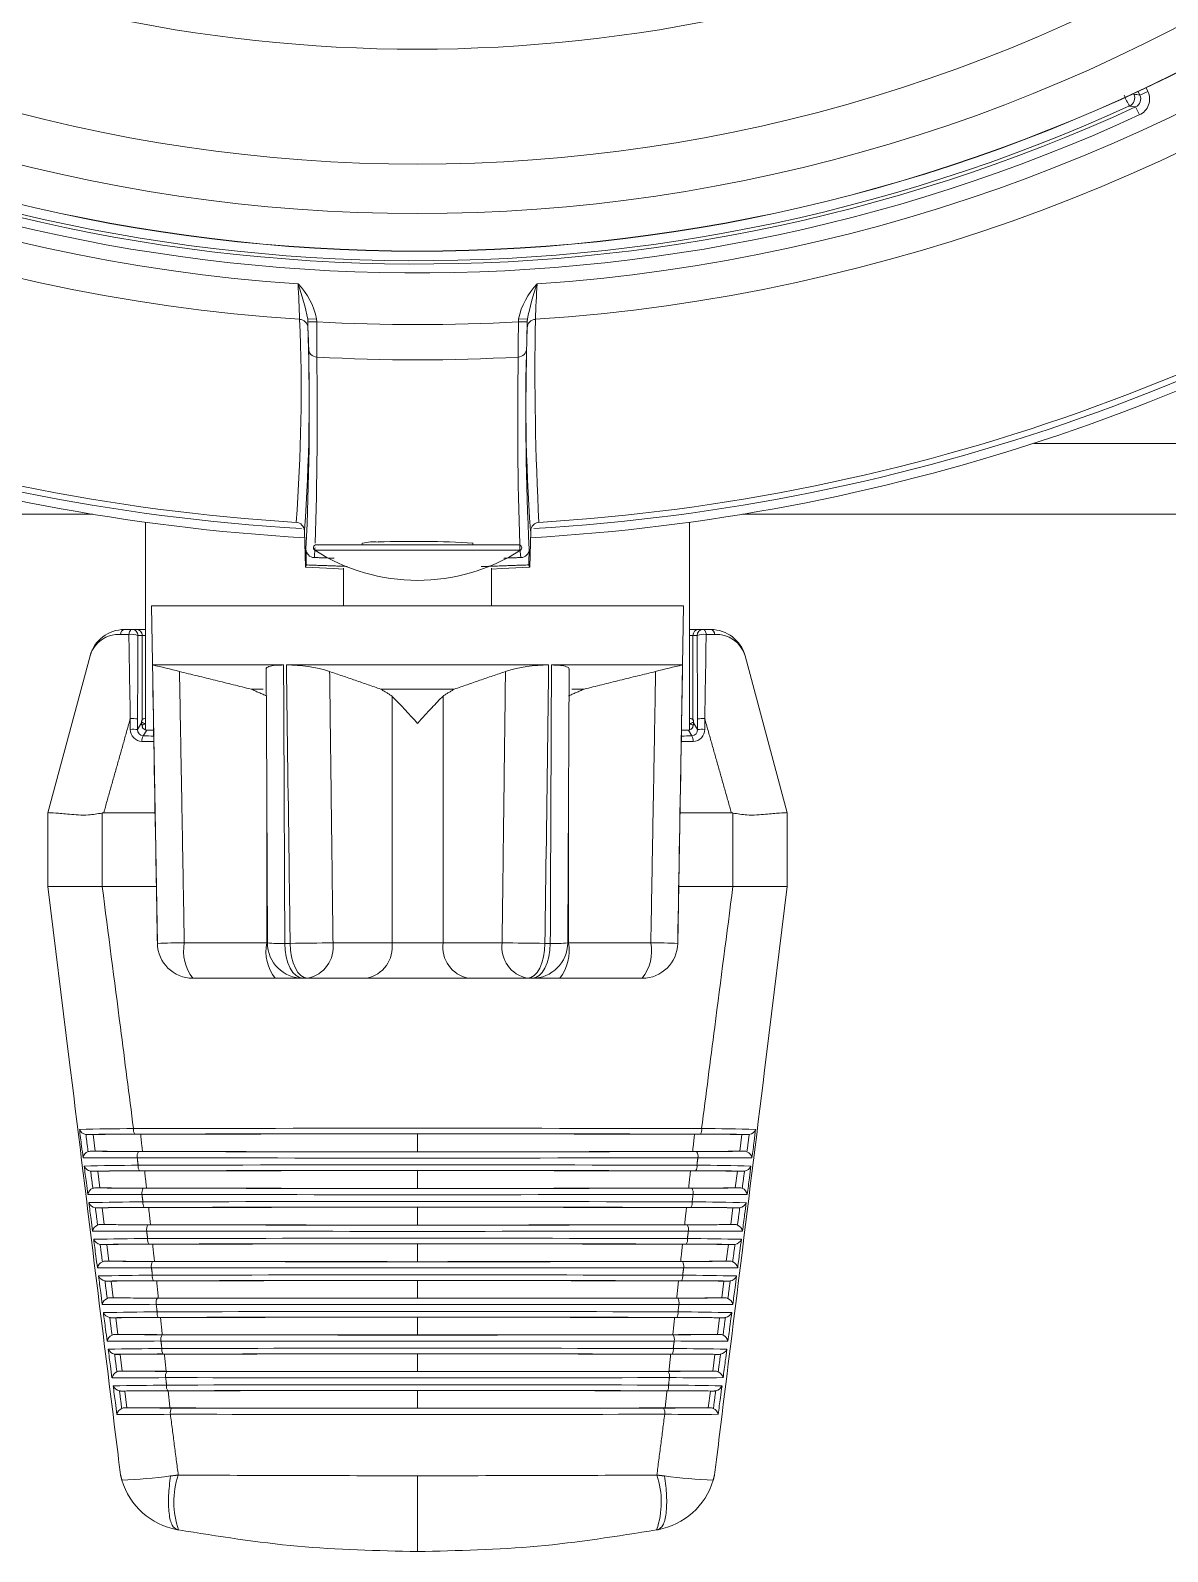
# Model space of a CAD drawing. Extents: x 8 to 113, y 2 to 87.
# Drawn here: x 106.318 to 108.241, y 31.733 to 34.307 of the extents above; entities that cross this region are included whole.
import ezdxf

# ---------------------------------------------------------------- set-up
doc = ezdxf.new("R2010")
doc.units = 0
doc.header["$MEASUREMENT"] = 0
doc.layers.add('OBJECT', color=7, linetype='CONTINUOUS')

msp = doc.modelspace()

# ---------------------------------------------------------------- linework, layer by layer
at = {"layer": 'OBJECT', "linetype": 'Continuous', "lineweight": 15}
for p, q in [((108.1944, 34.1973), (108.1915, 34.2035)), ((108.208, 34.2036), (108.1944, 34.1973)), ((108.2051, 34.2099), (108.208, 34.2036)), ((108.1934, 34.1637), (108.1871, 34.1773)), ((106.787, 33.8182), (106.802, 33.8186)), ((106.7871, 33.8135), (106.787, 33.8182)), ((106.802, 33.8186), (106.8021, 33.8139)), ((107.1433, 33.8139), (107.1434, 33.8186)), ((107.1584, 33.8182), (107.1434, 33.8186)), ((107.1584, 33.8182), (107.1583, 33.8135)), ((106.7871, 33.8135), (106.8021, 33.8139)), ((107.1433, 33.8139), (107.1583, 33.8135)), ((108.2873, 33.6082), (108.0151, 33.6082)), ((105.6314, 33.4882), (106.3727, 33.4882)), ((106.3727, 33.4882), (106.4234, 33.4882)), ((107.5727, 33.4882), (107.522, 33.4882)), ((108.3139, 33.4882), (107.5727, 33.4882)), ((106.5127, 33.1234), (106.5127, 33.4747)), ((106.783, 33.3985), (106.7814, 33.4599)), ((107.1624, 33.3985), (107.164, 33.4599)), ((107.4327, 33.4747), (107.4327, 33.1234)), ((106.8015, 33.4365), (107.1439, 33.4365)), ((106.8789, 33.4395), (106.8789, 33.4365)), ((107.0664, 33.4365), (107.0664, 33.4395)), ((106.7988, 33.4273), (107.1465, 33.4273)), ((106.8477, 33.3971), (106.8477, 33.3332)), ((107.0977, 33.3332), (107.0977, 33.3971)), ((106.5227, 33.3332), (106.5327, 32.7622)), ((107.4227, 33.3332), (106.5227, 33.3332)), ((107.4127, 32.7622), (107.4227, 33.3332)), ((106.4899, 33.2932), (106.497, 33.2932)), ((106.497, 33.2932), (106.5126, 33.2932)), ((106.5069, 33.2832), (106.4999, 33.2832)), ((106.5069, 33.1412), (106.5069, 33.2832)), ((106.5127, 33.2832), (106.5069, 33.2832)), ((107.4327, 33.2832), (107.4384, 33.2832)), ((107.4484, 33.2932), (107.4328, 33.2932)), ((107.4384, 33.1412), (107.4384, 33.2832)), ((107.4384, 33.2832), (107.4455, 33.2832)), ((107.4555, 33.2932), (107.4484, 33.2932)), ((106.3477, 32.9832), (106.4188, 33.2488)), ((106.7461, 33.2332), (106.5244, 33.2332)), ((107.1944, 33.2332), (106.751, 33.2332)), ((107.4209, 33.2332), (107.1992, 33.2332)), ((107.5977, 32.9832), (107.5265, 33.2488)), ((106.7118, 33.1924), (106.6912, 33.1924)), ((107.0348, 33.1924), (106.9106, 33.1924)), ((106.9295, 32.7632), (106.9295, 33.1807)), ((107.0159, 32.7632), (107.0159, 33.1807)), ((107.2542, 33.1924), (107.2338, 33.1924)), ((106.499, 33.1238), (106.5061, 33.1356)), ((106.5061, 33.1356), (106.5061, 33.138)), ((106.5062, 33.1399), (106.5069, 33.1412)), ((106.5073, 33.1286), (106.5071, 33.1282)), ((106.5146, 33.1231), (106.5087, 33.1133)), ((106.5147, 33.1232), (106.5146, 33.1231)), ((106.5264, 33.1232), (106.5169, 33.1232)), ((106.5169, 33.1232), (106.5169, 33.1231)), ((106.5264, 33.1231), (106.5169, 33.1231)), ((107.4285, 33.1232), (107.419, 33.1232)), ((107.4285, 33.1231), (107.419, 33.1231)), ((107.4285, 33.1232), (107.4285, 33.1231)), ((107.4307, 33.1232), (107.4308, 33.1231)), ((107.4308, 33.1231), (107.4367, 33.1133)), ((107.4381, 33.1286), (107.4383, 33.1282)), ((107.4392, 33.1399), (107.4384, 33.1412)), ((107.4393, 33.1356), (107.4393, 33.138)), ((107.4463, 33.1238), (107.4393, 33.1356)), ((106.7176, 32.7632), (106.7176, 33.0113)), ((107.2278, 32.7632), (107.2278, 33.0112)), ((106.3477, 32.8582), (106.3477, 32.9832)), ((106.3477, 32.9832), (106.3477, 32.9832)), ((106.4392, 32.9827), (106.4392, 32.8582)), ((106.442, 32.9832), (106.5288, 32.9832)), ((107.5034, 32.9832), (107.4166, 32.9832)), ((107.5061, 32.9827), (107.5061, 32.8582)), ((107.5977, 32.9832), (107.5977, 32.9832)), ((107.5977, 32.8582), (107.5977, 32.9832)), ((106.3477, 32.8582), (106.3477, 32.8582)), ((106.3831, 32.5696), (106.3477, 32.8582)), ((106.4394, 32.8582), (106.531, 32.8582)), ((107.506, 32.8582), (107.4144, 32.8582)), ((107.5623, 32.5696), (107.5977, 32.8582)), ((107.5977, 32.8582), (107.5977, 32.8582)), ((106.5327, 32.7622), (106.5327, 32.7622)), ((106.5782, 32.7632), (106.7176, 32.7632)), ((106.7482, 32.7622), (106.7572, 32.7622)), ((106.8297, 32.7632), (106.9295, 32.7632)), ((106.9295, 32.7632), (107.0159, 32.7632)), ((107.0159, 32.7632), (107.1157, 32.7632)), ((107.1882, 32.7622), (107.1972, 32.7622)), ((107.2265, 32.7632), (107.2278, 32.7632)), ((107.2278, 32.7632), (107.3672, 32.7632)), ((106.7321, 32.7032), (106.5927, 32.7032)), ((106.8231, 32.7032), (106.7321, 32.7032)), ((106.7866, 32.7032), (106.7788, 32.7032)), ((106.8184, 32.7032), (106.7788, 32.7032)), ((106.8864, 32.7032), (106.7866, 32.7032)), ((106.8231, 32.7032), (106.8184, 32.7032)), ((107.059, 32.7032), (106.8864, 32.7032)), ((107.1588, 32.7032), (107.059, 32.7032)), ((107.2133, 32.7032), (107.1223, 32.7032)), ((107.127, 32.7032), (107.1223, 32.7032)), ((107.1666, 32.7032), (107.127, 32.7032)), ((107.1666, 32.7032), (107.1588, 32.7032)), ((107.3527, 32.7032), (107.2133, 32.7032)), ((106.4242, 32.4388), (106.4132, 32.4388)), ((106.4277, 32.4106), (106.4242, 32.4388)), ((107.5177, 32.4106), (107.5212, 32.4388)), ((107.5212, 32.4388), (107.5322, 32.4388)), ((106.4195, 32.4106), (106.4277, 32.4106)), ((107.5259, 32.4106), (107.5177, 32.4106)), ((106.4318, 32.3768), (106.4213, 32.3768)), ((106.4353, 32.3486), (106.4318, 32.3768)), ((107.5101, 32.3486), (107.5136, 32.3768)), ((107.5136, 32.3768), (107.5241, 32.3768)), ((106.4277, 32.3486), (106.4353, 32.3486)), ((107.5177, 32.3486), (107.5101, 32.3486)), ((106.4394, 32.3148), (106.4295, 32.3148)), ((106.4429, 32.2866), (106.4394, 32.3148)), ((107.5025, 32.2866), (107.506, 32.3148)), ((107.506, 32.3148), (107.5159, 32.3148)), ((106.4359, 32.2866), (106.4429, 32.2866)), ((107.5095, 32.2866), (107.5025, 32.2866)), ((106.447, 32.2528), (106.4377, 32.2528)), ((106.4505, 32.2246), (106.447, 32.2528)), ((107.4949, 32.2246), (107.4984, 32.2528)), ((107.4984, 32.2528), (107.5076, 32.2528)), ((106.4442, 32.2246), (106.4505, 32.2246)), ((107.5012, 32.2246), (107.4949, 32.2246)), ((106.4546, 32.1908), (106.446, 32.1908)), ((106.4581, 32.1626), (106.4546, 32.1908)), ((107.4873, 32.1626), (107.4907, 32.1908)), ((107.4907, 32.1908), (107.4994, 32.1908)), ((106.4525, 32.1626), (106.4581, 32.1626)), ((107.4929, 32.1626), (107.4873, 32.1626)), ((106.4622, 32.1288), (106.4543, 32.1288)), ((106.4657, 32.1006), (106.4622, 32.1288)), ((107.4797, 32.1006), (107.4831, 32.1288)), ((107.4831, 32.1288), (107.491, 32.1288)), ((106.4608, 32.1006), (106.4657, 32.1006)), ((107.4845, 32.1006), (107.4797, 32.1006)), ((106.4699, 32.0668), (106.4627, 32.0668)), ((106.4733, 32.0386), (106.4699, 32.0668)), ((107.4721, 32.0386), (107.4755, 32.0668)), ((107.4755, 32.0668), (107.4827, 32.0668)), ((106.4693, 32.0386), (106.4733, 32.0386)), ((107.4761, 32.0386), (107.4721, 32.0386)), ((106.4775, 32.0048), (106.4711, 32.0048)), ((106.4809, 31.9766), (106.4775, 32.0048)), ((107.4644, 31.9766), (107.4679, 32.0048)), ((107.4679, 32.0048), (107.4743, 32.0048)), ((106.4777, 31.9766), (106.4809, 31.9766)), ((107.4677, 31.9766), (107.4644, 31.9766))]:
    msp.add_line(p, q, dxfattribs=at)
at = {"layer": 'OBJECT', "linetype": 'Continuous', "lineweight": 15, "flags": 128}
for points in [[(106.783, 33.3985), (106.8304, 33.3962), (106.8477, 33.3955)], [(107.0977, 33.3955), (107.115, 33.3962), (107.1624, 33.3985)], [(106.4846, 33.2846), (106.4848, 33.2864), (106.4852, 33.288), (106.4857, 33.2895), (106.4864, 33.2908), (106.4871, 33.2918), (106.488, 33.2926), (106.4889, 33.2931), (106.4899, 33.2932)], [(107.4608, 33.2846), (107.4606, 33.2864), (107.4602, 33.288), (107.4597, 33.2895), (107.459, 33.2908), (107.4582, 33.2918), (107.4574, 33.2926), (107.4565, 33.2931), (107.4555, 33.2932)], [(106.7165, 33.226), (106.717, 33.1364), (106.7188, 32.7629)], [(107.2266, 32.7629), (107.2272, 32.8936), (107.2289, 33.226)], [(106.5169, 33.1232), (106.5163, 33.1232), (106.5147, 33.1232)], [(107.4307, 33.1232), (107.4301, 33.1232), (107.4285, 33.1232)], [(106.7482, 32.7622), (106.7489, 32.7506), (106.7507, 32.7395), (106.7535, 32.7293), (106.7574, 32.7204), (106.762, 32.7131), (106.7672, 32.7077), (106.7729, 32.7044), (106.7788, 32.7032)], [(106.7866, 32.7032), (106.7809, 32.7044), (106.7754, 32.7077), (106.7704, 32.7131), (106.766, 32.7204), (106.7623, 32.7293), (106.7596, 32.7395), (106.7578, 32.7506), (106.7572, 32.7622)], [(107.1882, 32.7622), (107.1876, 32.7506), (107.1858, 32.7395), (107.1831, 32.7293), (107.1794, 32.7204), (107.175, 32.7131), (107.1699, 32.7077), (107.1645, 32.7044), (107.1588, 32.7032)], [(107.1666, 32.7032), (107.1725, 32.7044), (107.1782, 32.7077), (107.1834, 32.7131), (107.188, 32.7204), (107.1918, 32.7293), (107.1947, 32.7395), (107.1965, 32.7506), (107.1972, 32.7622)]]:
    msp.add_lwpolyline(points, dxfattribs=at)
at = {"layer": 'OBJECT', "linetype": 'Continuous', "lineweight": 15}
for centre, radius, start, end in [((106.9727, 36.8182), 3.0068, 199.7991, 266.1975), ((106.9727, 36.8182), 3.0068, 273.8025, 340.2009), ((106.9727, 36.8182), 2.9472, 200.4368, 266.0663), ((106.9727, 36.8182), 2.9472, 273.9337, 339.5632), ((106.9722, 36.7432), 2.6625, 235.9271, 304.0729), ((106.9722, 36.83), 2.555, 245.2451, 294.7549), ((106.9722, 36.771), 2.7739, 236.1237, 303.8763), ((106.9727, 36.8182), 2.9217, 241.1451, 294.6952), ((106.9727, 36.8182), 2.9067, 241.4467, 294.6952), ((106.9727, 36.8182), 2.901, 241.6184, 294.5249), ((106.9722, 36.8187), 2.8855, 242.0886, 297.9114), ((106.9722, 36.8187), 2.8851, 242.0886, 297.9114), ((108.1808, 34.191), 0.03, 294.6851, 24.9991), ((108.3087, 34.2584), 0.1539, 203.4927, 211.0822), ((108.1706, 34.1926), 0.015, 294.5613, 24.9744), ((108.9551, 39.1605), 5.042, 261.1214, 261.2389), ((108.1808, 34.191), 0.015, 294.6453, 25.0171), ((106.9727, 36.8182), 3.36, 234.3364, 266.6557), ((106.9727, 36.8182), 3.35, 234.4956, 266.4858), ((106.9727, 36.8182), 3.36, 273.3521, 305.6636), ((106.9727, 36.8182), 3.35, 273.5142, 305.5044), ((106.9727, 36.8182), 3.375, 236.7599, 266.7562), ((106.9727, 36.8182), 3.375, 273.2438, 303.2401), ((101.087, 33.5844), 5.6911, 2.3535, 2.9574), ((106.37, 33.7353), 0.4251, 11.2401, 19.6067), ((106.6878, 33.7961), 0.1164, 11.1398, 44.7216), ((107.2666, 33.7913), 0.1262, 136.6166, 167.522), ((107.5754, 33.7353), 0.4251, 160.3933, 168.7599), ((112.8714, 33.5837), 5.7042, 177.0433, 177.6458), ((103.8556, 33.6967), 2.9202, 355.6367, 2.3819), ((106.7724, 33.8031), 0.0149, 1.6923, 86.4323), ((107.173, 33.8031), 0.0149, 93.5677, 178.3077), ((111.9609, 33.729), 4.7897, 178.9352, 183.0462), ((103.5726, 33.6852), 3.2169, 356.0201, 2.1091), ((100.0221, 33.6291), 6.7675, 1.18191, 1.56153), ((94.5872, 33.7336), 12.2152, 0.09655, 0.37658), ((106.9727, 36.8182), 3.0092, 266.7506, 273.2494), ((117.8897, 33.7396), 10.7467, 179.60428, 179.92258), ((110.2892, 33.683), 3.1334, 177.7942, 184.0719), ((111.7731, 33.6805), 4.6168, 178.35, 178.9065), ((102.1215, 33.6588), 4.668, 357.1837, 1.3487), ((106.8031, 33.7691), 0.0149, 181.6948, 267.046), ((107.1422, 33.7691), 0.0149, 272.954, 358.3052), ((111.8326, 33.6589), 4.6767, 178.6552, 182.8124), ((99.4327, 33.6568), 7.3703, 358.30742, 0.75727), ((106.9727, 36.8182), 3.0688, 266.8184, 273.1816), ((113.3569, 33.6449), 6.2148, 178.99218, 181.91024), ((106.7664, 33.4596), 0.015, 1.5001, 86.4858), ((107.179, 33.4596), 0.015, 93.5141, 178.4999), ((106.8015, 33.4315), 0.005, 90, 237.4319), ((106.8993, 33.3469), 0.0946, 85.8771, 101.8863), ((106.9676, 31.7173), 1.7251, 86.7072, 92.0416), ((107.1439, 33.4315), 0.005, 302.5681, 90), ((107.289, 33.4368), 0.1434, 180.5362, 188.7716), ((106.7987, 33.4298), 0.0149, 181.4637, 267.6761), ((106.9727, 33.6994), 0.323, 237.4319, 302.5681), ((107.1467, 33.4298), 0.0149, 272.3201, 358.5402), ((106.4768, 33.2332), 0.06, 90, 165), ((106.467, 33.235), 0.05, 86.065, 164.0578), ((106.4785, 33.2853), 0.00813, 102.1963, 182.4272), ((106.4896, 33.2555), 0.0296, 69.6956, 99.7784), ((129.9133, 33.6025), 23.4309, 180.77723, 181.12497), ((106.4899, 33.2832), 0.00999, 359.9607, 89.9607), ((106.497, 33.2832), 0.00999, 359.9607, 89.9607), ((107.4484, 33.2832), 0.00999, 90.0393, 180.0393), ((107.4555, 33.2832), 0.00999, 90.0393, 180.0393), ((107.4558, 33.2555), 0.0296, 80.2216, 110.3044), ((84.032, 33.6025), 23.4309, 358.87503, 359.22277), ((107.4669, 33.2853), 0.00813, 357.5728, 77.8037), ((107.4686, 33.2332), 0.06, 15, 90), ((107.4784, 33.235), 0.05, 15.9422, 93.935), ((106.1646, 31.6419), 1.6315, 75.6078, 77.2583), ((106.7517, 32.9908), 0.2424, 72.6544, 90.1654), ((107.1938, 32.9903), 0.2429, 89.8529, 107.3273), ((107.7738, 31.6708), 1.6018, 102.7264, 104.4075), ((106.0117, 32.2805), 1.2855, 41.6243, 44.4434), ((106.4901, 33.0747), 0.0678, 82.3869, 92.6803), ((106.4901, 33.0566), 0.0678, 82.3868, 92.6801), ((106.5072, 33.1242), 0.0203, 179.6047, 268.3707), ((106.5092, 33.1235), 0.0102, 178.2539, 267.0678), ((106.4895, 33.1387), 0.0166, 336.9757, 357.7732), ((106.4942, 33.1394), 0.012, 346.9381, 2.5179), ((106.4604, 33.0397), 0.1071, 60.7568, 64.8646), ((106.497, 33.1412), 0.00992, 336.6523, 0.2694), ((106.5413, 33.1383), 0.0352, 177.3441, 180.4692), ((106.5305, 33.1361), 0.0244, 181.1045, 197.8722), ((106.512, 33.1258), 0.00733, 82.3717, 135.0105), ((106.5128, 33.1314), 0.0114, 90.5108, 120.7837), ((106.5148, 33.1316), 0.00843, 203.2203, 268.5141), ((106.5169, 33.3504), 0.2273, 269.4342, 270.0007), ((107.4285, 33.3504), 0.2273, 269.9993, 270.5658), ((107.4306, 33.1316), 0.00843, 271.4859, 336.7797), ((107.4326, 33.1314), 0.0114, 59.2163, 89.4892), ((107.485, 33.0397), 0.1071, 115.1354, 119.2432), ((107.4336, 33.1258), 0.0072, 46.1304, 93.8953), ((107.4362, 33.1235), 0.0102, 272.9322, 1.7461), ((107.4149, 33.1361), 0.0244, 342.1278, 358.8955), ((107.4484, 33.1412), 0.00992, 179.7306, 203.3477), ((107.4382, 33.1242), 0.0203, 271.6293, 0.3953), ((107.4041, 33.1383), 0.0352, 359.5308, 2.6559), ((107.4512, 33.1394), 0.012, 177.4821, 193.0619), ((107.4559, 33.1387), 0.0166, 182.2268, 203.0243), ((107.4553, 33.0747), 0.0678, 87.3197, 97.6131), ((107.4553, 33.0566), 0.0678, 87.3199, 97.6132), ((106.5219, 33.1054), 0.0153, 149.2139, 185.9958), ((107.4235, 33.1054), 0.0153, 354.0042, 30.7861), ((106.3919, 50.542), 17.6838, 269.85667, 270.15329), ((107.5535, 50.542), 17.6838, 269.84671, 270.14333), ((106.6113, 30.3354), 2.4281, 90.7826, 91.8559), ((106.5927, 32.7632), 0.06, 181, 270), ((106.5927, 32.7632), 0.06, 180.998, 269.9981), ((106.6511, 32.7491), 0.0742, 169.035, 218.1646), ((106.7905, 32.7491), 0.0742, 169.035, 218.1646), ((106.7788, 32.7632), 0.06, 180.285, 270), ((106.7393, 32.9907), 0.2287, 264.8546, 272.2256), ((106.7368, 36.686), 3.9238, 270.2973, 271.3567), ((106.7765, 32.756), 0.0537, 280.7974, 7.7447), ((106.8763, 32.756), 0.0537, 280.7974, 7.7447), ((107.0691, 32.756), 0.0537, 172.2553, 259.2026), ((107.1689, 32.756), 0.0537, 172.2553, 259.2026), ((107.2086, 36.686), 3.9238, 268.6433, 269.7027), ((107.1666, 32.7632), 0.06, 270, 359.715), ((107.2061, 32.9908), 0.2288, 267.7756, 275.1437), ((107.1549, 32.7491), 0.0742, 321.8354, 10.965), ((107.2943, 32.7491), 0.0742, 321.8354, 10.965), ((107.3527, 32.7632), 0.06, 270, 359), ((107.3527, 32.7632), 0.06, 270.0019, 359.002), ((107.3341, 30.3354), 2.4281, 88.1441, 89.2174), ((106.5379, 26.7114), 5.7377, 90.45569, 91.36851), ((106.4135, 32.4524), 0.0136, 201.1732, 262.7084), ((106.4898, 27.9139), 4.5256, 89.9413, 90.9696), ((106.5094, 25.5599), 6.8795, 90.04204, 90.70932), ((106.5049, 32.4469), 0.0128, 170.5657, 215.0343), ((106.9727, -219.8061), 252.2555, 89.890872, 90.109128), ((106.9727, -217.9191), 250.3591, 89.890538, 90.109462), ((107.436, 25.5599), 6.8795, 89.29068, 89.95796), ((107.4405, 32.4469), 0.0128, 324.9657, 9.4343), ((107.4569, 28.0716), 4.3679, 89.0118, 90.0773), ((107.4158, 27.2289), 5.2202, 88.5862, 89.5896), ((107.532, 32.4523), 0.0135, 276.9458, 339.1727), ((106.42, 32.3976), 0.0131, 109.8797, 171.7901), ((106.4956, 36.9459), 4.5359, 269.0393, 270.0656), ((106.5076, 38.5906), 6.1805, 269.25856, 269.99911), ((106.513, 32.402), 0.0146, 147.0153, 190.1327), ((106.9727, 282.7976), 250.388, 269.892008, 270.107992), ((107.4378, 38.5906), 6.1805, 270.00089, 270.74144), ((107.449, 37.0511), 4.6412, 269.946, 270.9491), ((107.4324, 32.402), 0.0146, 349.8673, 32.9847), ((107.5252, 32.3974), 0.0132, 8.6735, 69.6567), ((106.4528, 35.4837), 3.0846, 269.151, 270.8521), ((106.5494, 26.3728), 6.0143, 90.46866, 91.33938), ((106.4217, 32.3907), 0.0139, 201.9794, 261.8829), ((106.498, 27.7374), 4.64, 89.9463, 90.9471), ((106.517, 25.2727), 7.1047, 90.04747, 90.68728), ((106.9727, 284.6946), 252.2956, 269.892342, 270.107658), ((106.5131, 32.3848), 0.013, 170.6532, 214.5694), ((106.9727, -219.6268), 252.0142, 89.892588, 90.107412), ((106.9727, -217.7289), 250.1068, 89.892255, 90.107745), ((107.4284, 25.2727), 7.1047, 89.31272, 89.95253), ((107.4323, 32.3848), 0.013, 325.4306, 9.3468), ((107.4481, 27.8378), 4.5397, 89.0419, 90.0647), ((107.4051, 26.9534), 5.4337, 88.6141, 89.5779), ((107.4926, 35.81), 3.4109, 269.2293, 270.7677), ((107.5237, 32.3906), 0.0138, 277.7568, 338.381), ((106.4282, 32.3354), 0.0133, 110.5112, 171.069), ((106.4603, 35.5193), 3.1822, 269.1865, 270.8347), ((106.5611, 26.0237), 6.3015, 90.48072, 91.31132), ((106.5043, 37.0599), 4.7119, 269.0685, 270.0539), ((106.5127, 38.3302), 5.9821, 269.25844, 270.01578), ((106.5212, 32.34), 0.0148, 147.4683, 190.0237), ((106.9727, 284.3891), 252.0521, 269.894058, 270.105942), ((106.5212, 32.3228), 0.0131, 170.7432, 214.1004), ((106.9727, -219.4449), 251.7703, 89.894307, 90.105693), ((106.9727, 282.4817), 250.1341, 269.893725, 270.106275), ((107.4327, 38.3302), 5.9821, 269.98422, 270.74156), ((107.4242, 32.3228), 0.0131, 325.8996, 9.2568), ((107.4407, 37.1058), 4.7578, 269.9509, 270.9268), ((107.4242, 32.34), 0.0148, 349.9763, 32.5317), ((107.3944, 26.6699), 5.6552, 88.6412, 89.5667), ((107.4852, 35.8796), 3.5425, 269.2491, 270.7297), ((107.517, 32.3352), 0.0135, 9.5223, 68.8975), ((106.43, 32.329), 0.0142, 202.7875, 261.0561), ((106.5063, 27.5585), 4.757, 89.9512, 90.9247), ((106.5246, 24.9818), 7.3336, 90.0524, 90.66572), ((106.9727, -217.5368), 249.8527, 89.893974, 90.106026), ((107.4208, 24.9818), 7.3336, 89.33428, 89.9476), ((107.4394, 27.5992), 4.7163, 89.0711, 90.053), ((107.5155, 32.3289), 0.014, 278.5685, 337.5879), ((106.4365, 32.2731), 0.0135, 111.256, 170.2345), ((106.4678, 35.5574), 3.2823, 269.2215, 270.818), ((106.4359, 32.2754), 0.0112, 89.9059, 112.6661), ((106.513, 37.1788), 4.8928, 269.0968, 270.0429), ((106.5202, 38.4543), 6.1682, 269.28217, 270.00865), ((106.5294, 32.278), 0.015, 147.9249, 189.9126), ((106.9727, 284.0811), 251.8061, 269.895776, 270.104224), ((106.9727, 282.164), 249.8784, 269.895445, 270.104555), ((107.4252, 38.4543), 6.1682, 269.99135, 270.71783), ((107.4325, 37.1629), 4.8769, 269.9556, 270.9047), ((107.416, 32.278), 0.015, 350.0874, 32.0751), ((107.4777, 35.9526), 3.6774, 269.2678, 270.6928), ((107.5087, 32.273), 0.0137, 10.3211, 68.1885), ((106.5729, 25.6636), 6.5996, 90.49193, 91.28428), ((106.4383, 32.2673), 0.0145, 203.5971, 260.2285), ((106.5146, 27.377), 4.8764, 89.9559, 90.9026), ((106.5321, 24.6873), 7.566, 90.05684, 90.6446), ((106.5294, 32.2608), 0.0133, 170.8355, 213.6273), ((106.9727, -219.2606), 251.5239, 89.896028, 90.103972), ((106.9727, -217.3429), 249.5968, 89.895697, 90.104303), ((107.4132, 24.6873), 7.566, 89.3554, 89.94316), ((107.416, 32.2608), 0.0133, 326.3727, 9.1645), ((107.4307, 27.3557), 4.8977, 89.0995, 90.0421), ((107.3835, 26.3782), 5.8849, 88.66761, 89.55618), ((107.5072, 32.2672), 0.0144, 279.3805, 336.794), ((106.4449, 32.2109), 0.0138, 112.0028, 169.398), ((106.4442, 32.2133), 0.0113, 89.8899, 113.3983), ((106.5218, 37.3025), 5.0785, 269.1245, 270.0327), ((106.5276, 38.5823), 6.3582, 269.30548, 270.00198), ((106.5376, 32.2161), 0.0152, 148.3852, 189.7992), ((106.9727, 281.8445), 249.6209, 269.897167, 270.102833), ((107.4178, 38.5823), 6.3582, 269.99802, 270.69452), ((107.4242, 37.2226), 4.9986, 269.9601, 270.8828), ((107.4078, 32.2161), 0.0152, 350.2008, 31.6148), ((107.5003, 32.2107), 0.014, 11.1706, 67.4286), ((106.4753, 35.5981), 3.3849, 269.2558, 270.8019), ((106.5848, 25.2924), 6.9088, 90.50234, 91.25821), ((106.4467, 32.2057), 0.0149, 204.4076, 259.4006), ((106.9727, 283.7706), 251.5575, 269.897497, 270.102503), ((106.5376, 32.1988), 0.0135, 170.9302, 213.15), ((106.9727, -219.0737), 251.275, 89.897752, 90.102248), ((107.4078, 32.1988), 0.0135, 326.85, 9.0698), ((107.3726, 26.078), 6.1231, 88.6933, 89.54616), ((107.4703, 36.029), 3.8158, 269.2854, 270.6569), ((107.4988, 32.2055), 0.0147, 280.1924, 335.9994), ((106.5228, 27.193), 4.9985, 89.9604, 90.8806), ((106.5396, 24.3894), 7.8019, 90.06084, 90.62388), ((106.9727, -217.1472), 249.339, 89.897422, 90.102578), ((107.4058, 24.3894), 7.8019, 89.37612, 89.93916), ((107.4219, 27.1074), 5.0841, 89.1272, 90.0319), ((106.4532, 32.1487), 0.014, 112.7514, 168.5598), ((106.4828, 35.6413), 3.4901, 269.2896, 270.7865), ((106.4525, 32.1512), 0.0114, 89.8714, 114.1291), ((106.5305, 37.4311), 5.269, 269.1514, 270.0231), ((106.5349, 38.7145), 6.5524, 269.32841, 269.99574), ((106.5458, 32.1541), 0.0154, 148.8492, 189.6836), ((106.9727, 283.4575), 251.3064, 269.89922, 270.10078), ((106.9727, 281.5231), 249.3614, 269.898893, 270.101107), ((107.4105, 38.7145), 6.5524, 270.00426, 270.67159), ((107.4159, 37.2849), 5.1229, 269.9644, 270.861), ((107.3996, 32.1541), 0.0154, 350.3164, 31.1508), ((107.4629, 36.1087), 3.9575, 269.3019, 270.622), ((107.4919, 32.1485), 0.0143, 12.0211, 66.6677), ((106.5969, 24.9097), 7.2295, 90.512, 91.23304), ((106.4551, 32.144), 0.0152, 205.2186, 258.5729), ((106.5311, 27.0063), 5.1231, 89.9647, 90.8587), ((106.547, 24.0881), 8.0412, 90.0644, 90.60354), ((106.5457, 32.1368), 0.0136, 171.0274, 212.6685), ((106.9727, -218.8843), 251.0236, 89.899478, 90.100522), ((106.9727, -216.9496), 249.0794, 89.899151, 90.100849), ((107.3984, 24.0881), 8.0412, 89.39646, 89.9356), ((107.3996, 32.1368), 0.0136, 327.3315, 8.9726), ((107.4132, 26.8541), 5.2753, 89.1542, 90.0224), ((107.3616, 25.7691), 6.37, 88.71831, 89.53665), ((107.4904, 32.1438), 0.015, 281.004, 335.2046), ((106.4617, 32.0864), 0.0143, 113.5015, 167.7202), ((106.4608, 32.0891), 0.0115, 89.85, 114.8577), ((106.5393, 37.5646), 5.4645, 269.1777, 270.0143), ((106.5422, 38.851), 6.7508, 269.351, 269.98992), ((106.554, 32.0921), 0.0156, 149.317, 189.5657), ((106.9727, 281.4128), 249.3132, 269.900706, 270.099294), ((107.4032, 38.851), 6.7508, 270.01008, 270.649), ((107.4076, 37.3498), 5.2497, 269.9686, 270.8394), ((107.3914, 32.0921), 0.0156, 350.4343, 30.683), ((107.4834, 32.0862), 0.0146, 12.8721, 65.9061), ((106.4902, 35.6871), 3.5979, 269.3228, 270.7717), ((106.6091, 24.5152), 7.562, 90.52095, 91.20873), ((106.4636, 32.0824), 0.0156, 206.0296, 257.746), ((106.5394, 26.8171), 5.2504, 89.9689, 90.8371), ((106.5542, 23.7834), 8.2839, 90.06754, 90.58352), ((106.9727, 283.1419), 251.0528, 269.900947, 270.099053), ((106.5539, 32.0748), 0.0138, 171.1271, 212.1828), ((106.9727, -218.6924), 250.7696, 89.901208, 90.098792), ((106.9727, -216.9618), 249.0295, 89.900967, 90.099033), ((107.3912, 23.7834), 8.2839, 89.41648, 89.93246), ((107.3915, 32.0748), 0.0138, 327.8172, 8.8729), ((107.4044, 26.5959), 5.4715, 89.1805, 90.0135), ((107.3505, 25.4512), 6.6259, 88.74269, 89.52763), ((107.4556, 36.1918), 4.1026, 269.3174, 270.588), ((107.482, 32.0822), 0.0154, 281.8147, 334.4097), ((106.4702, 32.0241), 0.0146, 114.253, 166.8796), ((106.4977, 35.7356), 3.7084, 269.3556, 270.7575), ((106.4692, 32.0269), 0.0116, 89.8253, 115.5834), ((106.548, 37.703), 5.6649, 269.2034, 270.0061), ((106.5512, 39.313), 7.2748, 269.38677, 269.971), ((106.5622, 32.0301), 0.0158, 149.7885, 189.4456), ((106.9727, 282.8238), 250.7966, 269.902676, 270.097324), ((106.9727, -218.4978), 250.5131, 89.90294, 90.09706), ((106.9727, 281.0802), 249.0425, 269.902434, 270.097566), ((107.3993, 37.4174), 5.3793, 269.9726, 270.8179), ((107.3831, 32.0301), 0.0158, 350.5544, 30.2115), ((107.3942, 39.313), 7.2748, 270.029, 270.61323), ((107.4483, 36.2784), 4.2511, 269.332, 270.5549), ((107.4749, 32.0239), 0.0149, 13.7233, 65.1442), ((106.6214, 24.1085), 7.9067, 90.52925, 91.18523), ((106.4721, 32.0207), 0.016, 206.8401, 256.9204), ((106.5477, 26.6251), 5.3803, 89.9729, 90.8155), ((106.5614, 23.4756), 8.5297, 90.0703, 90.56379), ((106.5621, 32.0127), 0.014, 171.2292, 211.693), ((106.9727, -216.7529), 248.7586, 89.902698, 90.097302), ((107.384, 23.4756), 8.5297, 89.43621, 89.9297), ((107.3833, 32.0127), 0.014, 328.307, 8.7708), ((107.3957, 26.3328), 5.6726, 89.2062, 90.0054), ((107.3392, 25.1239), 6.8912, 88.76644, 89.51908), ((107.4735, 32.0205), 0.0157, 282.6242, 333.6152), ((106.4787, 31.9618), 0.0149, 114.9823, 166.0614), ((106.5051, 35.7867), 3.8215, 269.3878, 270.7439), ((106.4777, 31.9648), 0.0118, 89.7969, 116.3053), ((106.5567, 37.8464), 5.8703, 269.22848, 269.99845), ((106.5583, 39.4675), 7.4913, 269.40817, 269.96657), ((106.5705, 31.9681), 0.016, 150.2638, 189.3232), ((106.9727, 282.5031), 250.5379, 269.904408, 270.095592), ((106.9727, 280.7458), 248.7701, 269.904165, 270.095835), ((107.3911, 37.4877), 5.5116, 269.9765, 270.7966), ((107.3749, 31.9681), 0.016, 350.6768, 29.7362), ((107.441, 36.3684), 4.4031, 269.3456, 270.5226), ((107.3871, 39.4675), 7.4913, 270.03343, 270.59183), ((107.4663, 31.9616), 0.0153, 14.5742, 64.3821), ((106.4308, 32.8006), 0.9476, 272.532, 277.519), ((106.7037, 31.8168), 0.1432, 161.3589, 199.1583), ((107.2417, 31.8168), 0.1432, 340.8417, 18.6411), ((107.5145, 32.8006), 0.9476, 262.481, 267.468), ((106.5877, 31.8883), 0.12, 196.618, 259.5863), ((107.3577, 31.8883), 0.12, 280.4137, 343.382)]:
    msp.add_arc(centre, radius, start, end, dxfattribs=at)
for centre, major_axis, ratio, start_param, end_param in [((110.1413, 38.2958), (4.7332, 2.2071), 0.745432, 3.976611, 3.978818), ((106.9727, 33.3035), (2.2237, 0), 0.08749, 4.50219, 4.510381), ((106.9727, 33.3035), (2.2237, 0), 0.08749, 4.914397, 4.922588)]:
    msp.add_ellipse(centre, major_axis=major_axis, ratio=ratio, start_param=start_param, end_param=end_param, dxfattribs=at)
for points, knots in [([(106.787, 33.8182), (106.7871, 33.8139), (106.7873, 33.8067), (106.7873, 33.8045), (106.7873, 33.8036)], [0, 0, 0, 0, 0.601615, 1, 1, 1, 1]), ([(107.1581, 33.8036), (107.1581, 33.8053), (107.1582, 33.808), (107.1583, 33.8155), (107.1584, 33.8182)], [0, 0, 0, 0, 0.635829, 1, 1, 1, 1]), ([(106.5327, 32.7622), (106.532, 32.8022), (106.5292, 32.9592), (106.5265, 33.1162), (106.5244, 33.2332)], [0, 0, 0, 0, 0.254709, 1, 1, 1, 1]), ([(106.717, 33.226), (106.7169, 33.2263), (106.7158, 33.2282), (106.7207, 33.2306), (106.7309, 33.2329), (106.7414, 33.2331), (106.7461, 33.2332)], [0, 0, 0, 0, 0.061014, 0.396205, 0.723219, 1, 1, 1, 1]), ([(106.7461, 33.2332), (106.7463, 33.1932), (106.747, 33.0362), (106.7477, 32.8792), (106.7482, 32.7622)], [0, 0, 0, 0, 0.254709, 1, 1, 1, 1]), ([(106.7572, 32.7622), (106.7567, 32.8022), (106.7546, 32.9592), (106.7525, 33.1162), (106.751, 33.2332)], [0, 0, 0, 0, 0.254709, 1, 1, 1, 1]), ([(107.1944, 33.2332), (107.1939, 33.1932), (107.1918, 33.0362), (107.1897, 32.8792), (107.1882, 32.7622)], [0, 0, 0, 0, 0.254709, 1, 1, 1, 1]), ([(107.1972, 32.7622), (107.1974, 32.8022), (107.198, 32.9592), (107.1987, 33.1162), (107.1992, 33.2332)], [0, 0, 0, 0, 0.254709, 1, 1, 1, 1]), ([(107.1992, 33.2332), (107.2046, 33.2331), (107.2154, 33.2328), (107.2252, 33.2304), (107.2296, 33.2281), (107.2286, 33.2263), (107.2284, 33.226)], [0, 0, 0, 0, 0.313732, 0.627321, 0.944959, 1, 1, 1, 1]), ([(107.4209, 33.2332), (107.4202, 33.1932), (107.4175, 33.0362), (107.4147, 32.8792), (107.4127, 32.7622)], [0, 0, 0, 0, 0.254709, 1, 1, 1, 1]), ([(107.0159, 33.1807), (107.0096, 33.1743), (106.996, 33.1604), (106.9808, 33.1435), (106.9728, 33.1345), (106.9727, 33.1344)], [0, 0, 0, 0, 0.458054, 0.995388, 1, 1, 1, 1]), ([(106.3477, 32.9832), (106.3479, 32.9833), (106.3487, 32.9835), (106.3587, 32.9827), (106.3825, 32.9811), (106.4112, 32.978), (106.4314, 32.9814), (106.4392, 32.9827)], [0, 0, 0, 0, 0.097508, 0.351331, 0.599304, 0.843154, 1, 1, 1, 1]), ([(107.5977, 32.9832), (107.5975, 32.9833), (107.5967, 32.9835), (107.5867, 32.9827), (107.5629, 32.9811), (107.5342, 32.978), (107.514, 32.9814), (107.5061, 32.9827)], [0, 0, 0, 0, 0.097508, 0.351331, 0.599304, 0.843154, 1, 1, 1, 1]), ([(106.4394, 32.8582), (106.4497, 32.7789), (106.4673, 32.6425), (106.4849, 32.5061), (106.4922, 32.449)], [0, 0, 0, 0, 0.581449, 1, 1, 1, 1]), ([(107.506, 32.8582), (107.4957, 32.7789), (107.4781, 32.6425), (107.4605, 32.5061), (107.4531, 32.449)], [0, 0, 0, 0, 0.581449, 1, 1, 1, 1]), ([(106.4704, 31.8631), (106.4697, 31.8688), (106.4661, 31.8973), (106.4514, 32.0167), (106.4229, 32.2464), (106.3974, 32.4535), (106.3831, 32.5696)], [0, 0, 0, 0, 0.024148, 0.120739, 0.507103, 1, 1, 1, 1]), ([(107.475, 31.8631), (107.4757, 31.8688), (107.4793, 31.8973), (107.494, 32.0167), (107.5225, 32.2464), (107.548, 32.4535), (107.5623, 32.5696)], [0, 0, 0, 0, 0.024148, 0.120739, 0.507103, 1, 1, 1, 1]), ([(106.4071, 32.3994), (106.4062, 32.406), (106.4041, 32.4221), (106.4021, 32.4381), (106.4008, 32.4475)], [0, 0, 0, 0, 0.412557, 1, 1, 1, 1]), ([(106.9727, 32.4398), (106.8939, 32.4398), (106.7364, 32.4398), (106.5816, 32.4395), (106.5043, 32.4394)], [0, 0, 0, 0, 0.500491, 1, 1, 1, 1]), ([(106.9727, 32.4398), (107.0515, 32.4398), (107.209, 32.4398), (107.3638, 32.4395), (107.4411, 32.4394)], [0, 0, 0, 0, 0.500491, 1, 1, 1, 1]), ([(107.5336, 32.4389), (107.5336, 32.4389), (107.5331, 32.4389), (107.5327, 32.4389), (107.5322, 32.4388)], [0, 0, 0, 0, 0.020265, 1, 1, 1, 1]), ([(107.5445, 32.4475), (107.5437, 32.4409), (107.5416, 32.4249), (107.5396, 32.4089), (107.5383, 32.3994)], [0, 0, 0, 0, 0.412557, 1, 1, 1, 1]), ([(106.4155, 32.4099), (106.4166, 32.4102), (106.418, 32.4106), (106.4193, 32.4106), (106.4195, 32.4106)], [0, 0, 0, 0, 0.843628, 1, 1, 1, 1]), ([(106.5075, 32.4101), (106.6008, 32.4099), (106.7547, 32.4097), (106.9111, 32.4097), (106.9727, 32.4096)], [0, 0, 0, 0, 0.605766, 1, 1, 1, 1]), ([(107.4379, 32.4101), (107.3446, 32.4099), (107.1906, 32.4097), (107.0343, 32.4097), (106.9727, 32.4096)], [0, 0, 0, 0, 0.605766, 1, 1, 1, 1]), ([(107.5259, 32.4106), (107.5271, 32.4105), (107.5285, 32.4104), (107.5297, 32.4099), (107.5298, 32.4099)], [0, 0, 0, 0, 0.904059, 1, 1, 1, 1]), ([(106.4151, 32.3374), (106.4142, 32.344), (106.4122, 32.3601), (106.4101, 32.3761), (106.4089, 32.3855)], [0, 0, 0, 0, 0.412528, 1, 1, 1, 1]), ([(106.9727, 32.3778), (106.9135, 32.3778), (106.7584, 32.3777), (106.6056, 32.3775), (106.5111, 32.3774)], [0, 0, 0, 0, 0.38188, 1, 1, 1, 1]), ([(106.9727, 32.3778), (107.0319, 32.3778), (107.187, 32.3777), (107.3398, 32.3775), (107.4343, 32.3774)], [0, 0, 0, 0, 0.38188, 1, 1, 1, 1]), ([(107.5256, 32.377), (107.5255, 32.3769), (107.525, 32.3769), (107.5245, 32.3769), (107.5241, 32.3768)], [0, 0, 0, 0, 0.098577, 1, 1, 1, 1]), ([(107.5365, 32.3855), (107.5357, 32.3789), (107.5336, 32.3629), (107.5315, 32.3469), (107.5303, 32.3374)], [0, 0, 0, 0, 0.412528, 1, 1, 1, 1]), ([(106.4236, 32.3478), (106.4247, 32.3482), (106.4261, 32.3486), (106.4275, 32.3486), (106.4277, 32.3486)], [0, 0, 0, 0, 0.835977, 1, 1, 1, 1]), ([(106.5143, 32.3481), (106.6076, 32.348), (106.7594, 32.3477), (106.9134, 32.3477), (106.9727, 32.3477)], [0, 0, 0, 0, 0.61478, 1, 1, 1, 1]), ([(107.431, 32.3481), (107.3378, 32.348), (107.186, 32.3477), (107.032, 32.3477), (106.9727, 32.3477)], [0, 0, 0, 0, 0.61478, 1, 1, 1, 1]), ([(107.5177, 32.3486), (107.5189, 32.3485), (107.5203, 32.3484), (107.5217, 32.3479), (107.5218, 32.3478)], [0, 0, 0, 0, 0.873708, 1, 1, 1, 1]), ([(106.4232, 32.2754), (106.4223, 32.282), (106.4202, 32.2981), (106.4181, 32.3141), (106.4169, 32.3235)], [0, 0, 0, 0, 0.412497, 1, 1, 1, 1]), ([(106.9727, 32.3158), (106.9135, 32.3157), (106.7607, 32.3157), (106.6102, 32.3155), (106.5179, 32.3153)], [0, 0, 0, 0, 0.387367, 1, 1, 1, 1]), ([(106.9727, 32.3158), (107.0319, 32.3157), (107.1847, 32.3157), (107.3352, 32.3155), (107.4275, 32.3153)], [0, 0, 0, 0, 0.387367, 1, 1, 1, 1]), ([(107.5176, 32.315), (107.5175, 32.315), (107.5169, 32.3149), (107.5163, 32.3149), (107.5159, 32.3148)], [0, 0, 0, 0, 0.162033, 1, 1, 1, 1]), ([(107.5285, 32.3235), (107.5276, 32.3169), (107.5255, 32.3009), (107.5234, 32.2849), (107.5222, 32.2754)], [0, 0, 0, 0, 0.412497, 1, 1, 1, 1]), ([(106.5211, 32.2861), (106.6145, 32.286), (106.764, 32.2857), (106.9157, 32.2857), (106.9727, 32.2857)], [0, 0, 0, 0, 0.624364, 1, 1, 1, 1]), ([(107.4243, 32.2861), (107.3309, 32.286), (107.1814, 32.2857), (107.0297, 32.2857), (106.9727, 32.2857)], [0, 0, 0, 0, 0.624364, 1, 1, 1, 1]), ([(107.5095, 32.2866), (107.5107, 32.2865), (107.5122, 32.2864), (107.5136, 32.2858), (107.5138, 32.2857)], [0, 0, 0, 0, 0.845441, 1, 1, 1, 1]), ([(106.4313, 32.2134), (106.4304, 32.22), (106.4283, 32.2361), (106.4262, 32.2521), (106.425, 32.2615)], [0, 0, 0, 0, 0.412464, 1, 1, 1, 1]), ([(106.9727, 32.2537), (106.9135, 32.2537), (106.763, 32.2537), (106.6147, 32.2535), (106.5246, 32.2533)], [0, 0, 0, 0, 0.393082, 1, 1, 1, 1]), ([(106.9727, 32.2537), (107.0319, 32.2537), (107.1823, 32.2537), (107.3307, 32.2535), (107.4208, 32.2533)], [0, 0, 0, 0, 0.393082, 1, 1, 1, 1]), ([(107.5095, 32.253), (107.5094, 32.253), (107.5088, 32.2529), (107.5081, 32.2529), (107.5076, 32.2528)], [0, 0, 0, 0, 0.214161, 1, 1, 1, 1]), ([(107.5204, 32.2615), (107.5195, 32.2549), (107.5174, 32.2389), (107.5153, 32.2229), (107.5141, 32.2134)], [0, 0, 0, 0, 0.412464, 1, 1, 1, 1]), ([(106.5278, 32.2241), (106.6213, 32.224), (106.7687, 32.2238), (106.9181, 32.2237), (106.9727, 32.2237)], [0, 0, 0, 0, 0.634567, 1, 1, 1, 1]), ([(107.4176, 32.2241), (107.3241, 32.224), (107.1767, 32.2238), (107.0273, 32.2237), (106.9727, 32.2237)], [0, 0, 0, 0, 0.634567, 1, 1, 1, 1]), ([(107.5012, 32.2246), (107.5025, 32.2245), (107.504, 32.2244), (107.5054, 32.2238), (107.5057, 32.2237)], [0, 0, 0, 0, 0.81911, 1, 1, 1, 1]), ([(106.4395, 32.1514), (106.4386, 32.158), (106.4365, 32.1741), (106.4344, 32.1901), (106.4331, 32.1995)], [0, 0, 0, 0, 0.41243, 1, 1, 1, 1]), ([(107.5122, 32.1995), (107.5114, 32.1929), (107.5093, 32.1769), (107.5071, 32.1609), (107.5059, 32.1514)], [0, 0, 0, 0, 0.41243, 1, 1, 1, 1]), ([(106.9727, 32.1917), (106.9135, 32.1917), (106.7653, 32.1917), (106.6191, 32.1914), (106.5313, 32.1913)], [0, 0, 0, 0, 0.399041, 1, 1, 1, 1]), ([(106.9727, 32.1917), (107.0318, 32.1917), (107.1801, 32.1917), (107.3262, 32.1914), (107.4141, 32.1913)], [0, 0, 0, 0, 0.399041, 1, 1, 1, 1]), ([(107.5014, 32.191), (107.5013, 32.191), (107.5006, 32.1909), (107.4999, 32.1909), (107.4994, 32.1908)], [0, 0, 0, 0, 0.25744, 1, 1, 1, 1]), ([(106.5344, 32.1621), (106.6282, 32.162), (106.7734, 32.1618), (106.9205, 32.1618), (106.9727, 32.1618)], [0, 0, 0, 0, 0.645444, 1, 1, 1, 1]), ([(107.411, 32.1621), (107.3172, 32.162), (107.172, 32.1618), (107.0249, 32.1618), (106.9727, 32.1618)], [0, 0, 0, 0, 0.645444, 1, 1, 1, 1]), ([(107.4929, 32.1626), (107.4942, 32.1625), (107.4958, 32.1624), (107.4973, 32.1617), (107.4976, 32.1616)], [0, 0, 0, 0, 0.794582, 1, 1, 1, 1]), ([(106.4477, 32.0894), (106.4468, 32.096), (106.4447, 32.1121), (106.4426, 32.1281), (106.4413, 32.1375)], [0, 0, 0, 0, 0.412394, 1, 1, 1, 1]), ([(106.9727, 32.1297), (106.9135, 32.1297), (106.7675, 32.1296), (106.6236, 32.1294), (106.5379, 32.1293)], [0, 0, 0, 0, 0.405259, 1, 1, 1, 1]), ([(106.9727, 32.1297), (107.0319, 32.1297), (107.1778, 32.1296), (107.3218, 32.1294), (107.4075, 32.1293)], [0, 0, 0, 0, 0.405259, 1, 1, 1, 1]), ([(107.4933, 32.1291), (107.4931, 32.129), (107.4923, 32.1289), (107.4916, 32.1289), (107.491, 32.1288)], [0, 0, 0, 0, 0.293665, 1, 1, 1, 1]), ([(107.5041, 32.1375), (107.5032, 32.1309), (107.5011, 32.1149), (107.4989, 32.0989), (107.4977, 32.0894)], [0, 0, 0, 0, 0.412394, 1, 1, 1, 1]), ([(106.541, 32.1002), (106.635, 32.1), (106.7781, 32.0998), (106.923, 32.0998), (106.9727, 32.0998)], [0, 0, 0, 0, 0.657056, 1, 1, 1, 1]), ([(107.4044, 32.1002), (107.3104, 32.1), (107.1673, 32.0998), (107.0224, 32.0998), (106.9727, 32.0998)], [0, 0, 0, 0, 0.657056, 1, 1, 1, 1]), ([(107.4845, 32.1006), (107.4858, 32.1005), (107.4875, 32.1004), (107.4891, 32.0997), (107.4894, 32.0995)], [0, 0, 0, 0, 0.771743, 1, 1, 1, 1]), ([(106.4559, 32.0274), (106.4551, 32.034), (106.4529, 32.0501), (106.4508, 32.0661), (106.4495, 32.0755)], [0, 0, 0, 0, 0.412356, 1, 1, 1, 1]), ([(106.9727, 32.0676), (106.9135, 32.0676), (106.7697, 32.0676), (106.6279, 32.0674), (106.5445, 32.0673)], [0, 0, 0, 0, 0.411755, 1, 1, 1, 1]), ([(106.9727, 32.0676), (107.0319, 32.0676), (107.1756, 32.0676), (107.3175, 32.0674), (107.4009, 32.0673)], [0, 0, 0, 0, 0.411755, 1, 1, 1, 1]), ([(107.4851, 32.0671), (107.4849, 32.0671), (107.4841, 32.0669), (107.4832, 32.0669), (107.4827, 32.0668)], [0, 0, 0, 0, 0.324163, 1, 1, 1, 1]), ([(107.4958, 32.0755), (107.495, 32.0689), (107.4928, 32.0529), (107.4907, 32.0369), (107.4894, 32.0274)], [0, 0, 0, 0, 0.412356, 1, 1, 1, 1]), ([(106.5475, 32.0382), (106.6419, 32.038), (106.7829, 32.0378), (106.9255, 32.0378), (106.9727, 32.0378)], [0, 0, 0, 0, 0.669469, 1, 1, 1, 1]), ([(107.3979, 32.0382), (107.3035, 32.038), (107.1625, 32.0378), (107.0199, 32.0378), (106.9727, 32.0378)], [0, 0, 0, 0, 0.669469, 1, 1, 1, 1]), ([(107.4761, 32.0386), (107.4775, 32.0385), (107.4792, 32.0383), (107.4808, 32.0376), (107.4812, 32.0375)], [0, 0, 0, 0, 0.750494, 1, 1, 1, 1]), ([(106.4642, 31.9654), (106.4634, 31.972), (106.4612, 31.9881), (106.4591, 32.0041), (106.4578, 32.0135)], [0, 0, 0, 0, 0.412316, 1, 1, 1, 1]), ([(106.9727, 32.0056), (106.9134, 32.0056), (106.7719, 32.0056), (106.6322, 32.0054), (106.5509, 32.0053)], [0, 0, 0, 0, 0.418548, 1, 1, 1, 1]), ([(106.9727, 32.0056), (107.0319, 32.0056), (107.1735, 32.0056), (107.3132, 32.0054), (107.3944, 32.0053)], [0, 0, 0, 0, 0.418548, 1, 1, 1, 1]), ([(107.4769, 32.0051), (107.4766, 32.0051), (107.4757, 32.0049), (107.4748, 32.0049), (107.4743, 32.0048)], [0, 0, 0, 0, 0.349939, 1, 1, 1, 1]), ([(107.4876, 32.0135), (107.4867, 32.0069), (107.4846, 31.9909), (107.4824, 31.9749), (107.4811, 31.9654)], [0, 0, 0, 0, 0.412316, 1, 1, 1, 1]), ([(106.554, 31.9762), (106.6317, 31.9761), (106.7704, 31.9759), (106.911, 31.9759), (106.9727, 31.9758)], [0, 0, 0, 0, 0.560761, 1, 1, 1, 1]), ([(107.3914, 31.9762), (107.3137, 31.9761), (107.175, 31.9759), (107.0344, 31.9759), (106.9727, 31.9758)], [0, 0, 0, 0, 0.560761, 1, 1, 1, 1]), ([(107.4677, 31.9766), (107.469, 31.9765), (107.4709, 31.9763), (107.4725, 31.9756), (107.473, 31.9754)], [0, 0, 0, 0, 0.73075, 1, 1, 1, 1]), ([(106.566, 31.7703), (106.563, 31.772), (106.5569, 31.7757), (106.5518, 31.7967), (106.5507, 31.8265), (106.5535, 31.8499), (106.5548, 31.8612)], [0, 0, 0, 0, 0.241561, 0.5, 0.758439, 1, 1, 1, 1]), ([(106.568, 31.8626), (106.6345, 31.8623), (106.7686, 31.8617), (106.9043, 31.8616), (106.9727, 31.8616)], [0, 0, 0, 0, 0.496376, 1, 1, 1, 1]), ([(107.3774, 31.8626), (107.3109, 31.8623), (107.1768, 31.8617), (107.0411, 31.8616), (106.9727, 31.8616)], [0, 0, 0, 0, 0.496376, 1, 1, 1, 1]), ([(106.9727, 31.7332), (106.9727, 31.735), (106.9727, 31.7387), (106.9727, 31.7681), (106.9727, 31.8111), (106.9727, 31.8452), (106.9727, 31.8616)], [0, 0, 0, 0, 0.240773, 0.5, 0.759227, 1, 1, 1, 1]), ([(107.3794, 31.7703), (107.3824, 31.772), (107.3885, 31.7757), (107.3936, 31.7967), (107.3947, 31.8265), (107.3919, 31.8499), (107.3906, 31.8612)], [0, 0, 0, 0, 0.241561, 0.5, 0.758439, 1, 1, 1, 1])]:
    msp.add_open_spline(points, degree=3, knots=knots, dxfattribs=at)
for points, degree in [([(106.7817, 33.4619), (106.7814, 33.4599)], 1), ([(107.164, 33.4599), (107.1637, 33.4605)], 1), ([(106.7993, 33.4319), (106.7981, 33.415)], 1), ([(106.7846, 33.4025), (106.7839, 33.4294)], 1), ([(106.8319, 33.4138), (106.7981, 33.415)], 1), ([(107.1473, 33.415), (107.1187, 33.414)], 1), ([(107.1615, 33.4294), (107.1608, 33.4025)], 1), ([(106.783, 33.3985), (106.7846, 33.4025)], 1), ([(106.8534, 33.4), (106.7846, 33.4025)], 1), ([(107.1608, 33.4025), (107.0804, 33.3997)], 1), ([(107.1608, 33.4025), (107.1624, 33.3985)], 1), ([(106.4846, 33.2846), (106.4704, 33.2849)], 1), ([(106.4768, 33.2932), (106.4899, 33.2932)], 1), ([(106.4999, 33.2832), (106.4991, 33.1419)], 1), ([(107.4455, 33.2832), (107.4463, 33.1419)], 1), ([(107.4686, 33.2932), (107.4555, 33.2932)], 1), ([(107.4608, 33.2846), (107.475, 33.2849)], 1), ([(106.6912, 33.1924), (106.5701, 33.2222)], 1), ([(106.5701, 33.2222), (106.5782, 32.7632)], 1), ([(106.9106, 33.1924), (106.824, 33.2222)], 1), ([(106.824, 33.2222), (106.8297, 32.7632)], 1), ([(107.1214, 33.2222), (107.0348, 33.1924)], 1), ([(107.1157, 32.7632), (107.1214, 33.2222)], 1), ([(107.3753, 33.2222), (107.2542, 33.1924)], 1), ([(107.3672, 32.7632), (107.3753, 33.2222)], 1), ([(106.7176, 33.1807), (106.6912, 33.1924)], 1), ([(106.9295, 33.1807), (106.9106, 33.1924)], 1), ([(107.0348, 33.1924), (107.0159, 33.1807)], 1), ([(107.2542, 33.1924), (107.2278, 33.1807)], 1), ([(106.4869, 33.1424), (106.442, 32.9832)], 1), ([(106.4869, 33.1243), (106.4869, 33.1424)], 1), ([(106.4991, 33.1419), (106.499, 33.1238)], 1), ([(107.4463, 33.1419), (107.4463, 33.1238)], 1), ([(107.4585, 33.1243), (107.4584, 33.1424)], 1), ([(107.4584, 33.1424), (107.5034, 32.9832)], 1), ([(106.5267, 33.1036), (106.5066, 33.1038)], 1), ([(107.4187, 33.1036), (107.4388, 33.1038)], 1), ([(106.442, 32.9832), (106.4392, 32.9827)], 1), ([(107.5034, 32.9832), (107.5061, 32.9827)], 1), ([(106.4392, 32.8582), (106.4394, 32.8582)], 1), ([(107.5061, 32.8582), (107.506, 32.8582)], 1), ([(106.4132, 32.4388), (106.4118, 32.4389)], 1), ([(106.4118, 32.4389), (106.4155, 32.4099)], 1), ([(106.5043, 32.4394), (106.5075, 32.4101)], 1), ([(106.9727, 32.4096), (106.9727, 32.4398)], 1), ([(107.4411, 32.4394), (107.4379, 32.4101)], 1), ([(107.5298, 32.4099), (107.5336, 32.4389)], 1), ([(106.4213, 32.3768), (106.4198, 32.377)], 1), ([(106.4198, 32.377), (106.4236, 32.3478)], 1), ([(106.4986, 32.3994), (106.5002, 32.387)], 1), ([(106.5111, 32.3774), (106.5143, 32.3481)], 1), ([(106.9727, 32.3477), (106.9727, 32.3778)], 1), ([(107.4343, 32.3774), (107.431, 32.3481)], 1), ([(107.4468, 32.3994), (107.4451, 32.387)], 1), ([(107.5218, 32.3478), (107.5256, 32.377)], 1), ([(106.5066, 32.3375), (106.5083, 32.3249)], 1), ([(107.4387, 32.3375), (107.4371, 32.3249)], 1), ([(106.4295, 32.3148), (106.4278, 32.315)], 1), ([(106.4278, 32.315), (106.4316, 32.2857)], 1), ([(106.5179, 32.3153), (106.5211, 32.2861)], 1), ([(106.9727, 32.2857), (106.9727, 32.3158)], 1), ([(107.4275, 32.3153), (107.4243, 32.2861)], 1), ([(107.5138, 32.2857), (107.5176, 32.315)], 1), ([(106.5146, 32.2755), (106.5163, 32.2629)], 1), ([(107.4307, 32.2755), (107.4291, 32.2629)], 1), ([(106.4377, 32.2528), (106.4359, 32.253)], 1), ([(106.4359, 32.253), (106.4397, 32.2237)], 1), ([(106.5246, 32.2533), (106.5278, 32.2241)], 1), ([(106.9727, 32.2237), (106.9727, 32.2537)], 1), ([(107.4208, 32.2533), (107.4176, 32.2241)], 1), ([(107.5057, 32.2237), (107.5095, 32.253)], 1), ([(106.5227, 32.2135), (106.5243, 32.2009)], 1), ([(107.4227, 32.2135), (107.4211, 32.2009)], 1), ([(106.446, 32.1908), (106.444, 32.191)], 1), ([(106.444, 32.191), (106.4478, 32.1616)], 1), ([(106.5313, 32.1913), (106.5344, 32.1621)], 1), ([(106.9727, 32.1618), (106.9727, 32.1917)], 1), ([(107.4141, 32.1913), (107.411, 32.1621)], 1), ([(107.4976, 32.1616), (107.5014, 32.191)], 1), ([(106.5307, 32.1515), (106.5323, 32.1389)], 1), ([(107.4147, 32.1515), (107.4131, 32.1389)], 1), ([(106.4543, 32.1288), (106.4521, 32.1291)], 1), ([(106.4521, 32.1291), (106.456, 32.0995)], 1), ([(106.5379, 32.1293), (106.541, 32.1002)], 1), ([(106.9727, 32.0998), (106.9727, 32.1297)], 1), ([(107.4075, 32.1293), (107.4044, 32.1002)], 1), ([(107.4894, 32.0995), (107.4933, 32.1291)], 1), ([(106.4627, 32.0668), (106.4603, 32.0671)], 1), ([(106.4603, 32.0671), (106.4642, 32.0375)], 1), ([(106.5387, 32.0895), (106.5403, 32.0769)], 1), ([(106.5445, 32.0673), (106.5475, 32.0382)], 1), ([(106.9727, 32.0378), (106.9727, 32.0676)], 1), ([(107.4009, 32.0673), (107.3979, 32.0382)], 1), ([(107.4067, 32.0895), (107.4051, 32.0769)], 1), ([(107.4812, 32.0375), (107.4851, 32.0671)], 1), ([(106.5467, 32.0275), (106.5483, 32.0149)], 1), ([(107.3987, 32.0275), (107.3971, 32.0149)], 1), ([(106.4711, 32.0048), (106.4685, 32.0051)], 1), ([(106.4685, 32.0051), (106.4724, 31.9754)], 1), ([(106.5509, 32.0053), (106.554, 31.9762)], 1), ([(106.9727, 31.9758), (106.9727, 32.0056)], 1), ([(107.3944, 32.0053), (107.3914, 31.9762)], 1), ([(107.473, 31.9754), (107.4769, 32.0051)], 1), ([(106.5547, 31.9655), (106.568, 31.8626)], 1), ([(107.3907, 31.9655), (107.3774, 31.8626)], 1), ([(106.4727, 31.854), (106.4704, 31.8631)], 1), ([(106.5548, 31.8612), (106.568, 31.8626)], 1), ([(107.3906, 31.8612), (107.3774, 31.8626)], 1), ([(107.4727, 31.854), (107.475, 31.8631)], 1), ([(106.4798, 31.8358), (106.4798, 31.8359)], 1), ([(107.4656, 31.8358), (107.4656, 31.8359)], 1), ([(106.5684, 31.7698), (106.566, 31.7703)], 1), ([(106.9727, 31.7332), (106.9049, 31.7348), (106.7693, 31.7378), (106.6354, 31.7592), (106.5684, 31.7698)], 3), ([(106.9727, 31.7332), (107.0405, 31.7348), (107.1761, 31.7378), (107.31, 31.7592), (107.377, 31.7698)], 3), ([(107.377, 31.7698), (107.3794, 31.7703)], 1)]:
    msp.add_open_spline(points, degree=degree, dxfattribs=at)

doc.saveas('drawing.dxf')
